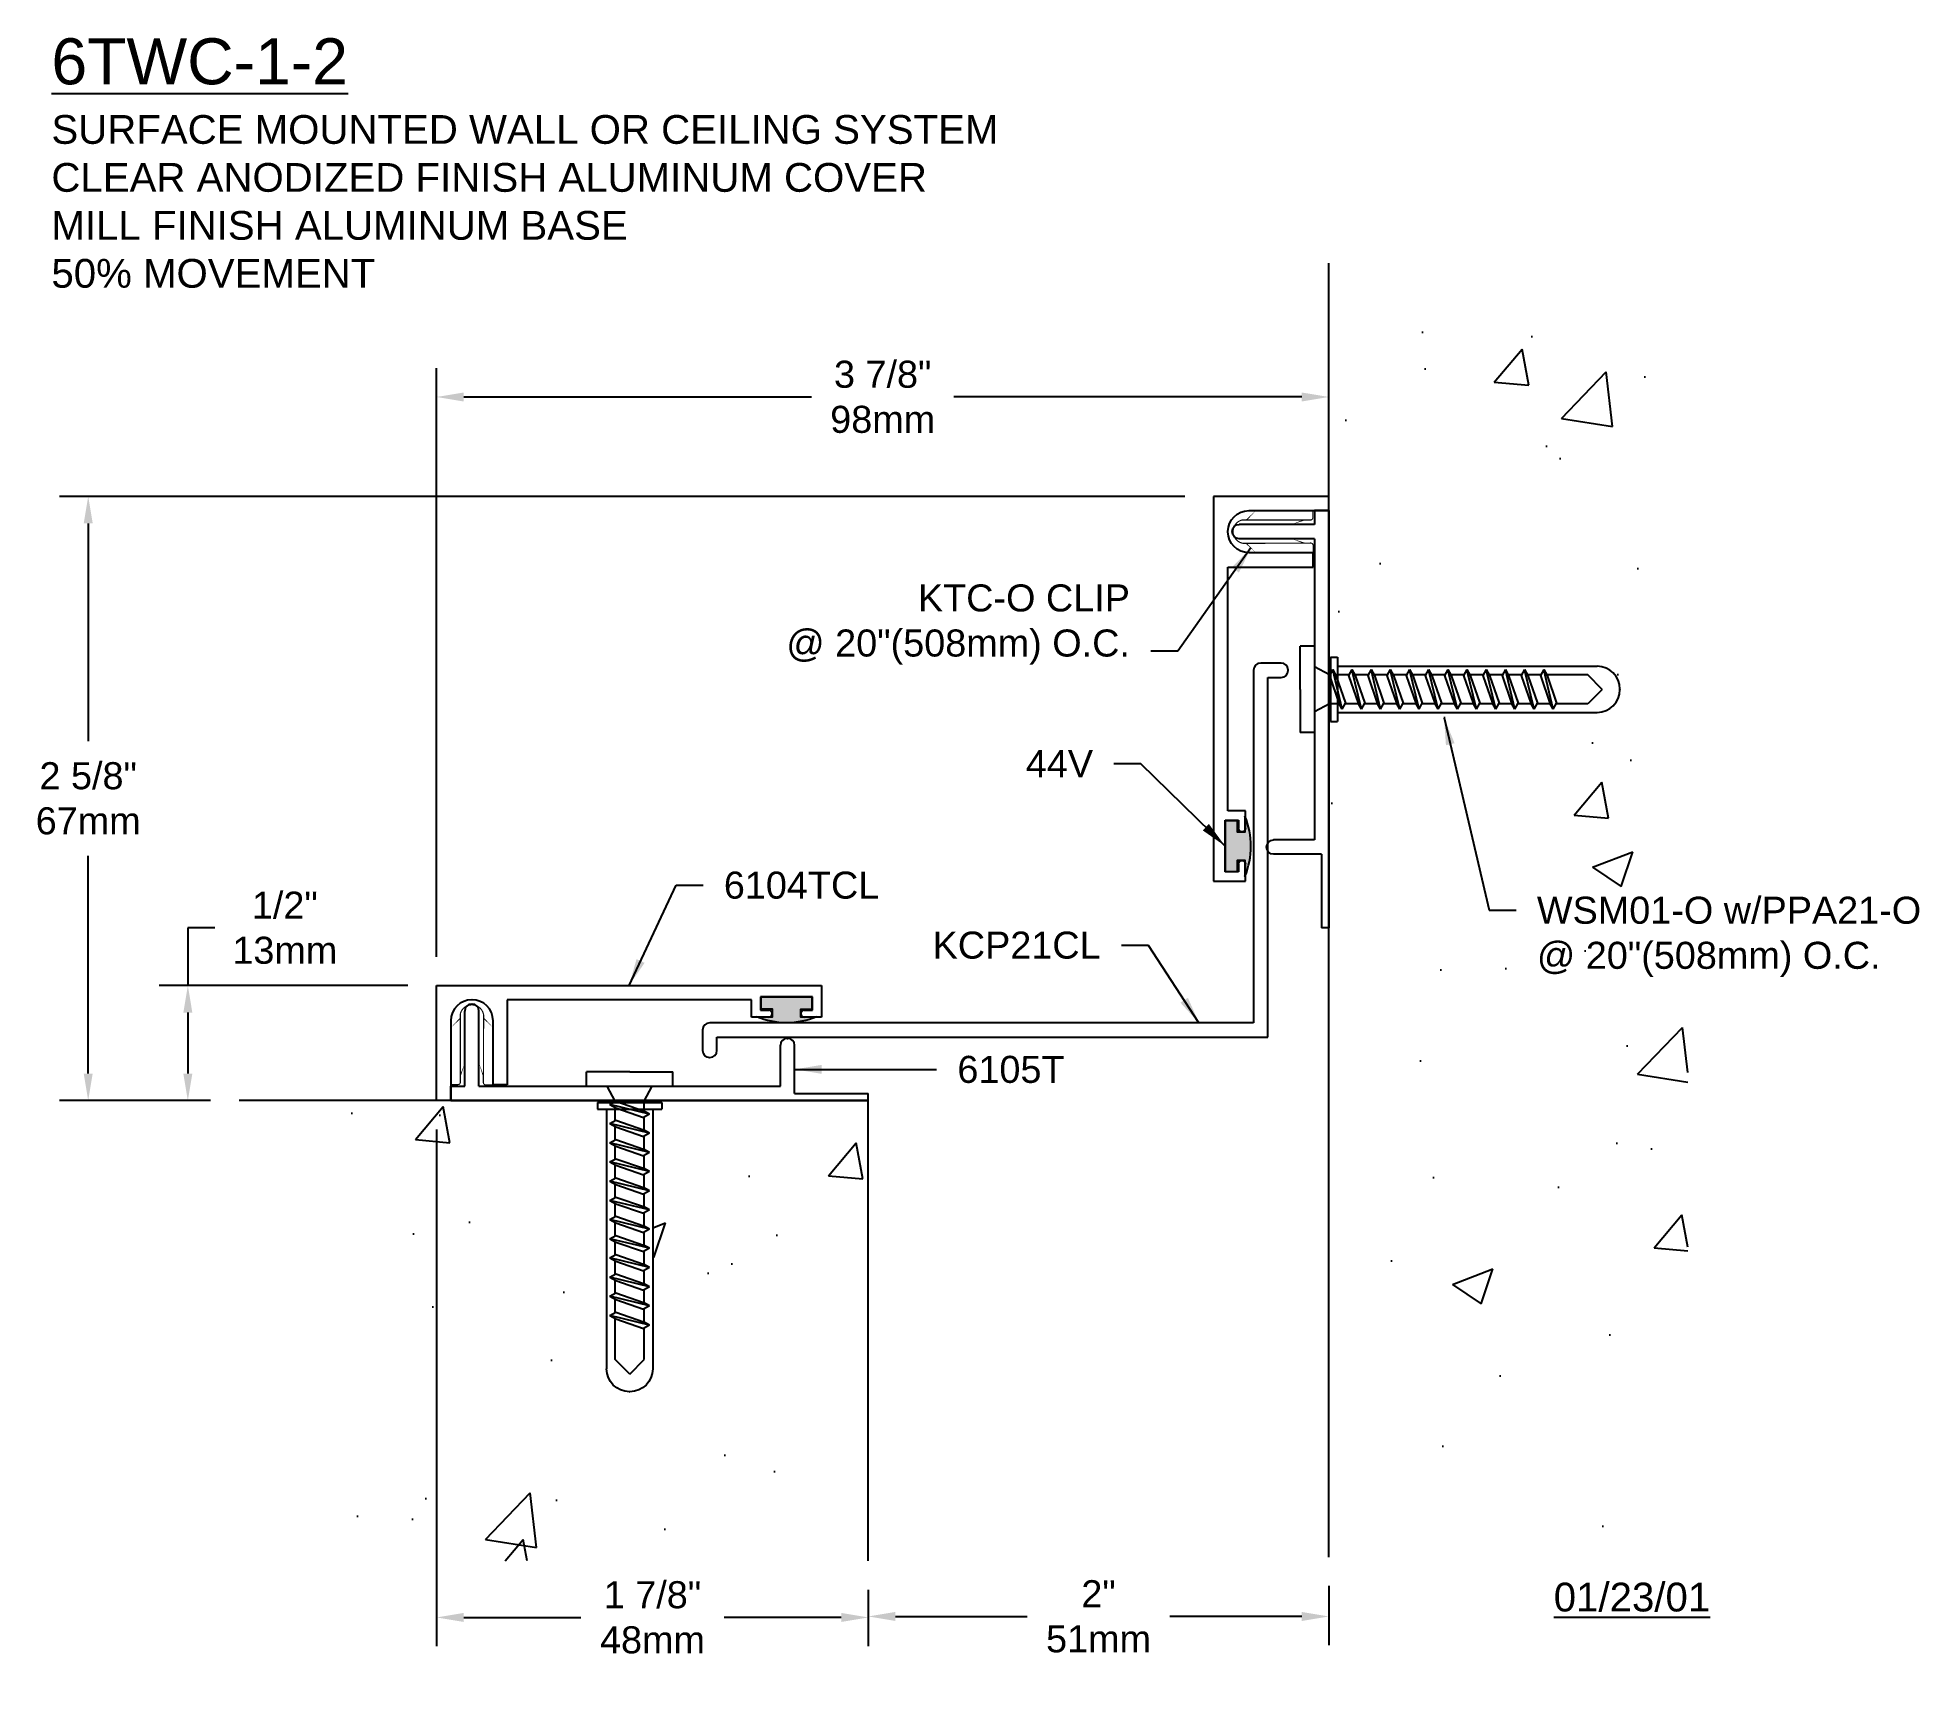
# Model space of a CAD drawing. Header units: inches. Extents: x 3.39 to 11.57, y -0.94 to 6.2.
import ezdxf

# ---------------------------------------------------------------- set-up
doc = ezdxf.new("R2010")
doc.units = ezdxf.units.IN
doc.header["$MEASUREMENT"] = 0
for name, color, linetype in [('Anchors', 4, 'Continuous'), ('Conditions', 1, 'Continuous'), ('Dimensions', 3, 'Continuous'), ('Fillers', 2, 'Continuous'), ('Metals', 7, 'Continuous'), ('Text', 2, 'Continuous')]:
    doc.layers.add(name, color=color, linetype=linetype)
doc.styles.get("Standard").update_dxf_attribs({"font": 'arial.ttf'})
doc.dimstyles.get("Standard").update_dxf_attribs({"dimtxt": 0.1175, "dimasz": 0.1175, "dimexe": 0.125, "dimexo": 0.125, "dimgap": 0.09, "dimtad": 0, "dimtih": 1, "dimtoh": 1, "dimdec": 4, "dimzin": 0, "dimdsep": 46, "dimlunit": 4, "dimtxsty": 'Standard', "dimcen": 0.09, "dimadec": 0, "dimazin": 0, "dimtfac": 1, "dimtdec": 4, "dimtofl": 0, "dimtmove": 0, "dimatfit": 3, "dimfxl": 0, "dimfrac": 2, "dimtolj": 1, "dimtzin": 0, "dimarcsym": 0})

# ---------------------------------------------------------------- blocks, each defined once
blk = doc.blocks.new('6104T')
for p, q in [((-0.062, 0.5), (1.61, 0.5)), ((-0.062, 0), (-0.062, 0.5)), ((1.61, 0.5), (1.61, 0.362)), ((0.092, 0.438), (0.091, 0.438)), ((0.245, 0.438), (0.245, 0.068)), ((1.305, 0.438), (0.245, 0.438)), ((1.305, 0.362), (1.305, 0.438)), ((1.345, 0.45), (1.345, 0.392)), ((1.57, 0.45), (1.345, 0.45)), ((1.57, 0.392), (1.57, 0.45)), ((0, 0.347), (0, 0)), ((0.183, 0.068), (0.183, 0.347)), ((1.381, 0.362), (1.305, 0.362)), ((1.345, 0.392), (1.381, 0.392)), ((1.395, 0.378), (1.395, 0.376)), ((1.52, 0.376), (1.52, 0.378)), ((1.534, 0.392), (1.57, 0.392)), ((1.61, 0.362), (1.534, 0.362)), ((0, 0), (-0.062, 0)), ((0.245, 0.068), (0.183, 0.068))]:
    blk.add_line(p, q)
for centre, radius, start, end in [((0.091, 0.347), 0.091, 90, 180), ((0.092, 0.347), 0.091, 0, 90), ((1.381, 0.378), 0.014, 0, 90), ((1.381, 0.376), 0.014, 270, 0), ((1.534, 0.378), 0.014, 90, 180), ((1.534, 0.376), 0.014, 180, 270)]:
    blk.add_arc(centre, radius, start, end)
blk = doc.blocks.new('6105T')
for p, q in [((-1.723, 0.419), (-1.721, 0.419)), ((-1.753, 0.062), (-1.753, 0.389)), ((-1.691, 0.062), (-1.691, 0.389)), ((-0.352, 0.27), (-0.35, 0.27)), ((-0.382, 0.062), (-0.382, 0.24)), ((-0.32, 0.031), (-0.32, 0.24)), ((-1.813, 0), (-1.813, 0.062)), ((-1.813, 0.062), (-1.753, 0.062)), ((-1.813, 0), (0, 0)), ((-1.691, 0.062), (-0.382, 0.062)), ((-0.32, 0.031), (0, 0.031)), ((0, 0), (0, 0.031))]:
    blk.add_line(p, q)
for centre, start, end in [((-1.723, 0.389), 90, 180), ((-1.721, 0.389), 0, 90), ((-0.352, 0.24), 90, 180), ((-0.35, 0.24), 0, 90)]:
    blk.add_arc(centre, 0.03, start, end)
blk = doc.blocks.new('kcp21')
for p, q in [((-0.062, 1.594), (-0.062, 0.062)), ((0.058, 1.625), (-0.031, 1.625)), ((0, 1.563), (0.058, 1.563)), ((0, 0), (0, 1.563)), ((0.088, 1.593), (0.088, 1.595)), ((-2.455, 0.031), (-2.455, -0.058)), ((-0.062, 0.062), (-2.424, 0.062)), ((-2.393, 0), (0, 0)), ((-2.393, -0.058), (-2.393, 0)), ((-2.425, -0.088), (-2.423, -0.088))]:
    blk.add_line(p, q)
for centre, radius, start, end in [((-0.031, 1.594), 0.031, 90, 180), ((0.058, 1.595), 0.03, 0, 90), ((0.058, 1.593), 0.03, 270, 0), ((-2.424, 0.031), 0.031, 90, 180), ((-2.425, -0.058), 0.03, 180, 270), ((-2.423, -0.058), 0.03, 270, 0)]:
    blk.add_arc(centre, radius, start, end)
blk = doc.blocks.new('44v')
blk.add_hatch(color=256).paths.add_polyline_path([(0.1097, 0), (-0.1097, 0), (-0.1097, -0.0529), (-0.0601, -0.0529), (-0.0601, -0.0861), (-0.1301, -0.0861, 0.199136), (0.1315, -0.0861), (0.0615, -0.0861), (0.0615, -0.0537), (0.1097, -0.0537)])
blk.add_lwpolyline([(-0.1301, -0.0861), (-0.0601, -0.0861), (-0.0601, -0.0529), (-0.1097, -0.0529), (-0.1097, 0), (0.1097, 0), (0.1097, -0.0537), (0.0615, -0.0537), (0.0615, -0.0861), (0.1315, -0.0861, -0.199136)], format="xyb", close=True)
blk = doc.blocks.new('A$CB5')
at = {"const_width": 0.005}
for points in [[(0.0414, 0.3126, -0.804927), (0.1426, 0.307, 0.586365)], [(0.0414, 0.3126), (0.0414, 0.0143, -0.414214), (0.0314, 0.0043), (0.003, 0.0043)], [(0.1426, 0.307), (0.1414, 0.013, 0.4154), (0.1514, 0.0029), (0.1834, 0.0029)]]:
    blk.add_lwpolyline(points, format="xyb", dxfattribs=at)
for points in [[(0.0004, 0.2518, 0, 0.005, 0), (0.0397, 0.291, 0.005, 0.005, 0)], [(0.1834, 0.2518, 0, 0.005, 0), (0.1418, 0.294, 0.005, 0.005, 0)], [(0.0604, 0.0966, 0, 0.005, 0), (0.041, 0.0409, 0.005, 0.005, 0)], [(0.1224, 0.0966, 0, 0.005, 0), (0.1418, 0.0409, 0.005, 0.005, 0)]]:
    blk.add_lwpolyline(points, format="xyseb")
blk = doc.blocks.new('tclip')
blk.add_blockref('A$CB5', (3.4326, 2.8233))
blk = doc.blocks.new('WSM01')
for p, q in [((0.0049, 0.063), (-0.1826, 0.063)), ((-0.1826, 0.0005), (-0.1826, 0.063)), ((0.1924, 0.0005), (-0.1826, 0.0005)), ((-0.0576, -0.064), (-0.0929, 0.0005)), ((0.0049, 0.063), (0.1924, 0.063)), ((0.0674, -0.064), (0.1026, 0.0005)), ((0.1924, 0.0005), (0.1924, 0.063)), ((-0.0808, -0.1201), (0.0912, -0.0784)), ((-0.0576, -0.1072), (-0.0576, -0.064)), ((0.0674, -0.064), (-0.0576, -0.064)), ((0.0652, -0.064), (-0.0548, -0.1057)), ((0.0912, -0.0784), (0.0652, -0.064)), ((0.0912, -0.0784), (0.0652, -0.0928)), ((0.0674, -0.0652), (0.0674, -0.064)), ((-0.0808, -0.1201), (-0.0548, -0.1057)), ((-0.0808, -0.1201), (-0.0548, -0.1345)), ((-0.0808, -0.2034), (0.0912, -0.1617)), ((-0.0576, -0.1906), (-0.0576, -0.1329)), ((0.0652, -0.0928), (-0.0548, -0.1345)), ((0.0652, -0.1473), (-0.0548, -0.189)), ((0.0912, -0.1617), (0.0652, -0.1473)), ((0.0912, -0.1617), (0.0652, -0.1761)), ((0.0674, -0.1486), (0.0674, -0.0916)), ((-0.0808, -0.2034), (-0.0548, -0.189)), ((-0.0808, -0.2034), (-0.0548, -0.2178)), ((-0.0808, -0.2867), (0.0912, -0.2451)), ((-0.0576, -0.2739), (-0.0576, -0.2163)), ((0.0652, -0.1761), (-0.0548, -0.2178)), ((0.0652, -0.2307), (-0.0548, -0.2723)), ((0.0912, -0.2451), (0.0652, -0.2307)), ((0.0912, -0.2451), (0.0652, -0.2595)), ((0.0674, -0.2319), (0.0674, -0.1749)), ((-0.0808, -0.2867), (-0.0548, -0.2723)), ((-0.0808, -0.2867), (-0.0548, -0.3011)), ((-0.0576, -0.3572), (-0.0576, -0.2996)), ((0.0652, -0.2595), (-0.0548, -0.3011)), ((0.0652, -0.314), (-0.0548, -0.3557)), ((0.0912, -0.3284), (0.0652, -0.314)), ((0.0674, -0.3152), (0.0674, -0.2582)), ((-0.0808, -0.3701), (0.0912, -0.3284)), ((-0.0808, -0.3701), (-0.0548, -0.3557)), ((-0.0808, -0.3701), (-0.0548, -0.3845)), ((-0.0576, -0.4406), (-0.0576, -0.3829)), ((0.0652, -0.3428), (-0.0548, -0.3845)), ((0.0652, -0.3973), (-0.0548, -0.439)), ((0.0912, -0.3284), (0.0652, -0.3428)), ((0.0912, -0.4117), (0.0652, -0.3973)), ((0.0674, -0.3986), (0.0674, -0.3416)), ((-0.0808, -0.4534), (0.0912, -0.4117)), ((-0.0808, -0.4534), (-0.0548, -0.439)), ((-0.0808, -0.4534), (-0.0548, -0.4678)), ((-0.0576, -0.5239), (-0.0576, -0.4663)), ((0.0652, -0.4261), (-0.0548, -0.4678)), ((0.0652, -0.4807), (-0.0548, -0.5223)), ((0.0912, -0.4117), (0.0652, -0.4261)), ((0.0912, -0.4951), (0.0652, -0.4807)), ((0.0674, -0.4819), (0.0674, -0.4249)), ((-0.0808, -0.5367), (0.0912, -0.4951)), ((-0.0808, -0.5367), (-0.0548, -0.5223)), ((-0.0808, -0.5367), (-0.0548, -0.5511)), ((-0.0576, -0.6072), (-0.0576, -0.5496)), ((0.0652, -0.5095), (-0.0548, -0.5511)), ((0.0652, -0.564), (-0.0548, -0.6057)), ((0.0912, -0.4951), (0.0652, -0.5095)), ((0.0912, -0.5784), (0.0652, -0.564)), ((0.0674, -0.5652), (0.0674, -0.5082)), ((-0.0808, -0.6201), (0.0912, -0.5784)), ((-0.0808, -0.6201), (-0.0548, -0.6057)), ((-0.0808, -0.6201), (-0.0548, -0.6345)), ((-0.0576, -0.6906), (-0.0576, -0.6329)), ((0.0652, -0.5928), (-0.0548, -0.6345)), ((0.0652, -0.6473), (-0.0548, -0.689)), ((0.0912, -0.5784), (0.0652, -0.5928)), ((0.0912, -0.6617), (0.0652, -0.6473)), ((0.0674, -0.6486), (0.0674, -0.5916)), ((-0.0808, -0.7034), (0.0912, -0.6617)), ((-0.0808, -0.7034), (-0.0548, -0.689)), ((-0.0808, -0.7034), (-0.0548, -0.7178)), ((-0.0576, -0.7739), (-0.0576, -0.7163)), ((0.0652, -0.6761), (-0.0548, -0.7178)), ((0.0652, -0.7307), (-0.0548, -0.7723)), ((0.0912, -0.6617), (0.0652, -0.6761)), ((0.0912, -0.7451), (0.0652, -0.7307)), ((0.0674, -0.7319), (0.0674, -0.6749)), ((-0.0808, -0.7867), (0.0912, -0.7451)), ((-0.0808, -0.7867), (-0.0548, -0.7723)), ((-0.0808, -0.7867), (-0.0548, -0.8011)), ((-0.0576, -0.8572), (-0.0576, -0.7996)), ((0.0652, -0.7595), (-0.0548, -0.8011)), ((0.0652, -0.814), (-0.0548, -0.8557)), ((0.0912, -0.7451), (0.0652, -0.7595)), ((0.0912, -0.8284), (0.0652, -0.814)), ((0.0674, -0.8152), (0.0674, -0.7582)), ((-0.0808, -0.8701), (0.0912, -0.8284)), ((-0.0808, -0.8701), (-0.0548, -0.8557)), ((-0.0808, -0.8701), (-0.0548, -0.8845)), ((-0.0576, -0.9406), (-0.0576, -0.8829)), ((0.0652, -0.8428), (-0.0548, -0.8845)), ((0.0652, -0.8973), (-0.0548, -0.939)), ((0.0912, -0.8284), (0.0652, -0.8428)), ((0.0912, -0.9117), (0.0652, -0.8973)), ((0.0674, -0.8986), (0.0674, -0.8416)), ((-0.0808, -0.9534), (0.0912, -0.9117)), ((-0.0808, -0.9534), (-0.0548, -0.939)), ((-0.0808, -0.9534), (-0.0548, -0.9678)), ((-0.0576, -1.0239), (-0.0576, -0.9663)), ((0.0652, -0.9261), (-0.0548, -0.9678)), ((0.0652, -0.9807), (-0.0548, -1.0223)), ((0.0912, -0.9117), (0.0652, -0.9261)), ((0.0912, -0.9951), (0.0652, -0.9807)), ((0.0674, -0.9819), (0.0674, -0.9249)), ((-0.0808, -1.0367), (0.0912, -0.9951)), ((-0.0808, -1.0367), (-0.0548, -1.0223)), ((-0.0808, -1.0367), (-0.0548, -1.0511)), ((-0.0576, -1.187), (-0.0576, -1.0496)), ((0.0652, -1.0095), (-0.0548, -1.0511)), ((0.0912, -0.9951), (0.0652, -1.0095)), ((0.0674, -1.187), (0.0674, -1.0082)), ((0.0049, -1.2495), (-0.0576, -1.187)), ((0.0049, -1.2495), (0.0674, -1.187))]:
    blk.add_line(p, q)
blk = doc.blocks.new('PPA21')
for p, q in [((0.14, 0.03), (-0.14, 0.03)), ((-0.14, 0.03), (-0.14, 0)), ((0.14, 0), (-0.14, 0)), ((-0.1, 0), (-0.1, -1.1279)), ((0.1, 0), (0.1, -1.1279)), ((0.14, 0.03), (0.14, 0)), ((0.001, -1.2269), (-0.001, -1.2269))]:
    blk.add_line(p, q)
for centre, start, end in [((-0.001, -1.1279), 180, 270), ((0.001, -1.1279), 270, 0)]:
    blk.add_arc(centre, 0.099, start, end)
blk = doc.blocks.new('*D9')
at = {"layer": 'Defpoints', "color": 0}
for p in [(9.0006, -0.4025), (7.0006, -0.419), (7.0006, -0.6603)]:
    blk.add_point(p, dxfattribs=at)
at = {"layer": 'Dimensions', "color": 0, "lineweight": -2}
for p, q in [((7.0006, -0.544), (7.0006, -0.7853)), ((9.0006, -0.5275), (9.0006, -0.7853)), ((7.1181, -0.6603), (7.6912, -0.6603)), ((8.8831, -0.6603), (8.3099, -0.6603))]:
    blk.add_line(p, q, dxfattribs=at)
at = {"layer": 'Dimensions', "color": 0}
for points in [[(7.1181, -0.6407), (7.1181, -0.6799), (7.0006, -0.6603)], [(8.8831, -0.6407), (8.8831, -0.6799), (9.0006, -0.6603)]]:
    blk.add_solid(points, dxfattribs=at)
at = {"layer": 'Dimensions', "color": 0, "insert": (8.0006, -0.6603), "char_height": 0.1175, "attachment_point": 5}
blk.add_mtext('\\A1;2"\\P51mm', dxfattribs=at)
blk = doc.blocks.new('*D10')
at = {"layer": 'Defpoints', "color": 0}
for p in [(5.1256, 1.581), (7.0006, -0.419), (5.1256, -0.6646)]:
    blk.add_point(p, dxfattribs=at)
at = {"layer": 'Dimensions', "color": 0, "lineweight": -2}
for p, q in [((5.1256, 1.456), (5.1256, -0.7896)), ((7.0006, -0.544), (7.0006, -0.7896)), ((5.2431, -0.6646), (5.7514, -0.6646)), ((6.8831, -0.6646), (6.3748, -0.6646))]:
    blk.add_line(p, q, dxfattribs=at)
at = {"layer": 'Dimensions', "color": 0}
for points in [[(5.2431, -0.645), (5.2431, -0.6842), (5.1256, -0.6646)], [(6.8831, -0.645), (6.8831, -0.6842), (7.0006, -0.6646)]]:
    blk.add_solid(points, dxfattribs=at)
at = {"layer": 'Dimensions', "color": 0, "insert": (6.0631, -0.6646), "char_height": 0.1175, "attachment_point": 5}
blk.add_mtext('\\A1;1 7/8"\\P48mm', dxfattribs=at)
blk = doc.blocks.new('*D11')
at = {"layer": 'Defpoints', "color": 0}
for p in [(5.1256, 2.081), (4.045, 1.581), (4.2682, 1.581)]:
    blk.add_point(p, dxfattribs=at)
at = {"layer": 'Dimensions', "color": 0, "lineweight": -2}
for p, q in [((4.1625, 2.3311), (4.045, 2.3311)), ((4.045, 2.3311), (4.045, 2.081)), ((5.0006, 2.081), (3.92, 2.081)), ((4.045, 1.9635), (4.045, 1.6985)), ((4.1432, 1.581), (3.92, 1.581))]:
    blk.add_line(p, q, dxfattribs=at)
at = {"layer": 'Dimensions', "color": 0}
for points in [[(4.0254, 1.9635), (4.0645, 1.9635), (4.045, 2.081)], [(4.0254, 1.6985), (4.0645, 1.6985), (4.045, 1.581)]]:
    blk.add_solid(points, dxfattribs=at)
at = {"layer": 'Dimensions', "color": 0, "insert": (4.4663, 2.3311), "char_height": 0.1175, "attachment_point": 5}
blk.add_mtext('\\A1;1/2"\\P13mm', dxfattribs=at)
blk = doc.blocks.new('*D12')
at = {"layer": 'Defpoints', "color": 0}
for p in [(8.5006, 4.206), (3.6122, 1.581), (4.2682, 1.581)]:
    blk.add_point(p, dxfattribs=at)
at = {"layer": 'Dimensions', "color": 0, "lineweight": -2}
for p, q in [((8.3756, 4.206), (3.4872, 4.206)), ((3.6122, 4.0885), (3.6122, 3.1424)), ((3.6122, 1.6985), (3.6122, 2.6446)), ((4.1432, 1.581), (3.4872, 1.581))]:
    blk.add_line(p, q, dxfattribs=at)
at = {"layer": 'Dimensions', "color": 0}
for points in [[(3.5927, 4.0885), (3.6318, 4.0885), (3.6122, 4.206)], [(3.5927, 1.6985), (3.6318, 1.6985), (3.6122, 1.581)]]:
    blk.add_solid(points, dxfattribs=at)
at = {"layer": 'Dimensions', "color": 0, "insert": (3.6122, 2.8935), "char_height": 0.1175, "attachment_point": 5}
blk.add_mtext('\\A1;2 5/8"\\P67mm', dxfattribs=at)
blk = doc.blocks.new('*D13')
at = {"layer": 'Defpoints', "color": 0}
for p in [(5.1256, 4.6377), (9.0006, 4.206), (5.1256, 2.081)]:
    blk.add_point(p, dxfattribs=at)
at = {"layer": 'Dimensions', "color": 0, "lineweight": -2}
for p, q in [((5.1256, 2.206), (5.1256, 4.7627)), ((9.0006, 4.331), (9.0006, 4.7627)), ((5.2431, 4.6377), (6.7537, 4.6377)), ((8.8831, 4.6377), (7.3724, 4.6377))]:
    blk.add_line(p, q, dxfattribs=at)
at = {"layer": 'Dimensions', "color": 0}
for points in [[(5.2431, 4.6572), (5.2431, 4.6181), (5.1256, 4.6377)], [(8.8831, 4.6572), (8.8831, 4.6181), (9.0006, 4.6377)]]:
    blk.add_solid(points, dxfattribs=at)
at = {"layer": 'Dimensions', "color": 0, "insert": (7.0631, 4.6377), "char_height": 0.1175, "attachment_point": 5}
blk.add_mtext('\\A1;3 7/8"\\P98mm', dxfattribs=at)

msp = doc.modelspace()

# ---------------------------------------------------------------- hatches: boundary and pattern name
at = {"layer": 'Conditions'}
h = msp.add_hatch(dxfattribs=at)
h.set_pattern_fill('AR-CONC', color=256, scale=0.25, style=0)
h.paths.add_polyline_path([(10.55975, 5.21918), (9.00056, 5.21918), (9.00056, 3.43143), (9.00311, 3.43003), (9.00434, 3.43003), (9.00856, 3.43766), (9.00856, 3.50753), (9.03856, 3.50753), (9.03856, 3.46753), (10.16647, 3.46753, -0.4142136), (10.26547, 3.36853), (10.26547, 3.36653, -0.4142136), (10.16647, 3.26753), (9.03856, 3.26753), (9.03856, 3.22753), (9.00856, 3.22753), (9.00856, 3.30503), (9.00311, 3.30503), (9.00056, 3.30364), (9.00056, 2.33103), (9.00056, -0.40251), (10.55975, -0.40251)])
h.paths.add_polyline_path([(7.00056, 1.58103), (6.02796, 1.58103), (6.02656, 1.57848), (6.02656, 1.57303), (6.10406, 1.57303), (6.10406, 1.54303), (6.06406, 1.54303), (6.06406, 0.41512, -0.4142136), (5.96506, 0.31612), (5.96306, 0.31612, -0.4142136), (5.86406, 0.41512), (5.86406, 1.54303), (5.82406, 1.54303), (5.82406, 1.57303), (5.89394, 1.57303), (5.90156, 1.57726), (5.90156, 1.57848), (5.90017, 1.58103), (4.26823, 1.58103), (4.26823, -0.41897), (7.00056, -0.41897)])

# ---------------------------------------------------------------- linework, layer by layer
for p, q in [((7.00056, 1.58103), (4.26823, 1.58103)), ((7.00056, -0.41897), (7.00056, 1.58103))]:
    msp.add_line(p, q, dxfattribs=at)
msp.add_lwpolyline([(9.00056, -0.40251), (9.00056, 5.21918)], dxfattribs=at)

# ---------------------------------------------------------------- block references
at = {"layer": 'Anchors', "xscale": -1, "rotation": 90}
msp.add_blockref('tclip', (11.75881, 7.57699), dxfattribs=at)
at = {"layer": 'Anchors', "rotation": 90}
for name, p in [('WSM01', (8.9391, 3.36264)), ('PPA21', (9.03856, 3.36753))]:
    msp.add_blockref(name, p, dxfattribs=at)
at = {"layer": 'Anchors'}
msp.add_blockref('tclip', (1.75461, -1.17722), dxfattribs=at)
at = {"layer": 'Anchors', "xscale": -1}
for name, p in [('WSM01', (5.96895, 1.6425)), ('PPA21', (5.96406, 1.54303))]:
    msp.add_blockref(name, p, dxfattribs=at)
at = {"layer": 'Fillers', "xscale": -1, "rotation": 90}
msp.add_blockref('44v', (8.55056, 2.68653), dxfattribs=at)
at = {"layer": 'Fillers'}
msp.add_blockref('44v', (6.64506, 2.03103), dxfattribs=at)
at = {"layer": 'Metals', "xscale": -1, "rotation": 90}
for name, p in [('6104T', (9.00056, 4.14403)), ('6105T', (9.00056, 2.33103))]:
    msp.add_blockref(name, p, dxfattribs=at)
at = {"layer": 'Metals'}
for name, p in [('kcp21', (8.73591, 1.85654)), ('6104T', (5.18756, 1.58103)), ('6105T', (7.00056, 1.58103))]:
    msp.add_blockref(name, p, dxfattribs=at)

# ---------------------------------------------------------------- texts
at = {"layer": 'Text', "attachment_point": 1}
for s, insert, char_height, width in [('{\\L6TWC-1-2\\P\\H0.625x;\\lSURFACE MOUNTED WALL OR CEILING SYSTEM\\PCLEAR ANODIZED FINISH ALUMINUM COVER\\PMILL FINISH ALUMINUM BASE\\P50% MOVEMENT}', (3.4524, 6.19589), 0.2, 4.5), ('{\\L01/23/01}', (9.97768, -0.51356), 0.125, 0.6875)]:
    msp.add_mtext(s, dxfattribs=dict(at, insert=insert, char_height=char_height, width=width))
at = {"layer": 'Text', "char_height": 0.1175}
for s, insert, attachment_point in [('KTC-O CLIP \\P@ 20"(508mm) O.C.', (8.13699, 3.47469), 9), ('\\A1;44V', (7.97676, 2.98587), 9), ('6104TCL', (6.37311, 2.57572), 1), ('WSM01-O w/PPA21-O\\P@ 20"(508mm) O.C.', (9.90464, 2.46668), 1), ('\\A1;KCP21CL', (8.00964, 2.19591), 9), ('\\A1;6105T', (7.38746, 1.77528), 1)]:
    msp.add_mtext(s, dxfattribs=dict(at, insert=insert, attachment_point=attachment_point))

# ---------------------------------------------------------------- dimensions: what is measured, and where the dimension line sits
at = {"layer": 'Dimensions'}
for base, p1, p2, text, picture, middle in [((5.12556, 4.63766), (9.00056, 4.20603), (5.12556, 2.08103), '<>\\P98mm', '*D13', (7.06306, 4.63766)), ((5.12556, -0.66462), (7.00056, -0.41897), (5.12556, 1.58103), '<>\\P48mm', '*D10', (6.06306, -0.66462)), ((7.00056, -0.66027), (9.00056, -0.40251), (7.00056, -0.41897), '<>\\P51mm', '*D9', (8.00056, -0.66027))]:
    dim = msp.add_linear_dim(base=base, p1=p1, p2=p2, text=text, dimstyle='Standard', dxfattribs=at)
    dim.commit()
    dim.dimension.update_dxf_attribs({"geometry": picture, "text_midpoint": middle})
dim = msp.add_linear_dim(base=(3.61224, 1.58103), p1=(8.50056, 4.20603), p2=(4.26823, 1.58103), angle=90, text='<>\\P67mm', dimstyle='Standard', dxfattribs=at)
dim.commit()
dim.dimension.update_dxf_attribs({"geometry": '*D12', "text_midpoint": (3.61224, 2.89353)})
dim = msp.add_linear_dim(base=(4.04496, 1.58103), p1=(5.12556, 2.08103), p2=(4.26823, 1.58103), angle=90, text='<>\\P13mm', dimstyle='Standard', override={"dimtmove": 1}, dxfattribs=at)
dim.commit()
dim.dimension.update_dxf_attribs({"geometry": '*D11', "text_midpoint": (4.33344, 2.33108), "dimtype": 160})

# ---------------------------------------------------------------- leaders
at = {"layer": 'Text', "annotation_type": 0, "has_hookline": 1}
for points, hookline_direction, text_width in [([(8.66259, 3.98183), (8.34449, 3.53344), (8.22699, 3.53344)], 1, 1.46963), ([(9.50148, 3.2435), (9.69714, 2.40793), (9.81464, 2.40793)], 0, 1.65983), ([(8.55056, 2.68653), (8.18426, 3.04462), (8.06676, 3.04462)], 1, 0.2887), ([(5.96156, 2.08103), (6.16561, 2.51697), (6.28311, 2.51697)], 0, 0.66324), ([(8.43678, 1.91854), (8.21714, 2.25466), (8.09964, 2.25466)], 1, 0.71205), ([(6.68056, 1.71653), (7.29746, 1.71653)], 0, 0.45597)]:
    msp.add_leader(points, dimstyle='Standard', override={"dimgap": 0.09, "dimtad": 0}, dxfattribs=dict(at, hookline_direction=hookline_direction, text_width=text_width))

doc.saveas('drawing.dxf')
